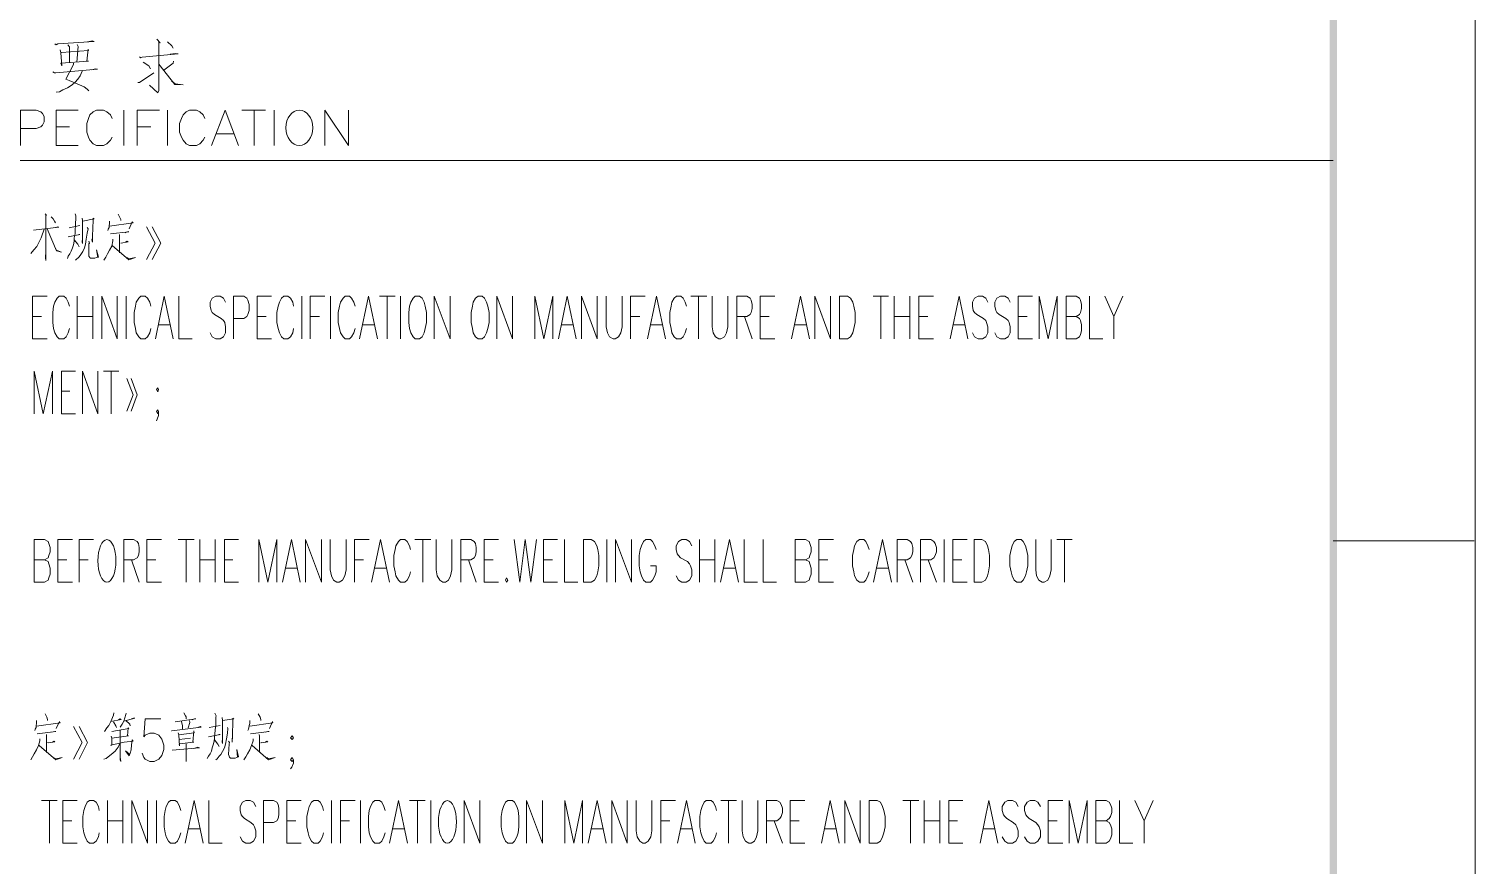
# Model space of a CAD drawing. Header units: millimetres. Extents: x 0 to 588, y 0 to 874.
# Drawn here: x 516.4 to 587.6, y 636.1 to 677.3 of the extents above; entities that cross this region are included whole.
import ezdxf

# ---------------------------------------------------------------- set-up
doc = ezdxf.new("R2010")
doc.units = ezdxf.units.MM
doc.layers.get('0').update_dxf_attribs({"lineweight": 18})

msp = doc.modelspace()

# ---------------------------------------------------------------- hatches: boundary and pattern name
for points in [[(580.453, 6.985), (580.813, 6.985), (580.453, 813.329)], [(580.813, 6.985), (580.453, 813.329), (580.813, 813.329)]]:
    msp.add_hatch(color=0).paths.add_polyline_path(points, flags=0)

# ---------------------------------------------------------------- linework, layer by layer
at = {"color": 0, "lineweight": 0}
for points in [[(587.608, 0), (587.608, 830.792)], [(517.694, 676.529), (517.758, 676.487), (517.842, 676.529), (519.62, 676.656), (519.536, 676.677), (519.303, 676.634)], [(518.329, 676.487), (518.414, 676.38), (518.414, 675.598)], [(518.795, 676.508), (518.837, 676.402), (518.774, 675.64)], [(522.711, 676.762), (522.88, 676.592), (522.817, 676.614), (522.817, 674.243), (522.753, 674.116), (522.351, 674.497)], [(523.24, 676.634), (523.452, 676.444), (523.515, 676.317)], [(517.948, 676.233), (517.991, 676.085), (518.033, 675.449), (517.991, 675.576), (519.345, 675.682), (519.261, 675.682), (519.324, 676.275), (519.345, 676.211), (518.012, 676.105)], [(521.864, 675.894), (521.928, 675.851), (521.991, 675.873), (523.769, 676.042), (523.621, 676.063), (523.367, 676.021)], [(522.034, 675.64), (522.309, 675.449), (522.393, 675.301)], [(523.536, 675.682), (523.515, 675.576), (523.049, 675.237)], [(517.588, 675.153), (517.673, 675.11), (517.737, 675.11), (519.79, 675.28), (519.684, 675.301), (519.515, 675.259)], [(519.028, 675.195), (518.943, 674.962), (518.816, 674.793), (518.689, 674.645), (518.541, 674.518), (518.308, 674.37), (518.075, 674.264), (517.927, 674.179), (517.758, 674.158)], [(518.605, 675.576), (518.605, 675.513), (518.223, 674.793), (518.393, 674.73), (518.795, 674.561), (519.134, 674.412), (519.282, 674.307), (519.366, 674.221)], [(521.779, 674.624), (521.864, 674.624), (522.563, 675.11)], [(522.817, 675.534), (523.6, 674.539), (524.002, 674.518), (523.621, 674.561), (523.431, 674.708)], [(516.001, 671.533), (516.001, 673.269), (516.763, 673.269), (516.996, 673.184), (517.081, 673.1), (517.165, 672.952), (517.165, 672.698), (517.081, 672.529), (516.996, 672.444), (516.763, 672.359), (516.001, 672.359)], [(517.758, 671.533), (517.758, 673.269), (518.837, 673.269)], [(520.51, 672.867), (520.425, 673.036), (520.255, 673.184), (520.086, 673.269), (519.747, 673.269), (519.578, 673.184), (519.409, 673.036), (519.345, 672.867), (519.261, 672.613), (519.261, 672.19), (519.345, 671.935), (519.409, 671.787), (519.578, 671.618), (519.747, 671.533), (520.086, 671.533), (520.255, 671.618), (520.425, 671.787), (520.51, 671.935)], [(521.081, 673.269), (521.081, 671.533)], [(521.737, 671.533), (521.737, 673.269), (522.838, 673.269)], [(523.24, 673.269), (523.24, 671.533)], [(525.082, 672.867), (524.997, 673.036), (524.827, 673.184), (524.658, 673.269), (524.319, 673.269), (524.15, 673.184), (524.002, 673.036), (523.917, 672.867), (523.833, 672.613), (523.833, 672.19), (523.917, 671.935), (524.002, 671.787), (524.15, 671.618), (524.319, 671.533), (524.658, 671.533), (524.827, 671.618), (524.997, 671.787), (525.082, 671.935)], [(525.399, 671.533), (526.076, 673.269), (526.732, 671.533)], [(526.902, 673.269), (528.066, 673.269)], [(527.495, 673.269), (527.495, 671.533)], [(528.489, 673.269), (528.489, 671.533)], [(530.987, 671.533), (530.987, 673.269), (532.151, 671.533), (532.151, 673.269)], [(517.758, 672.444), (518.414, 672.444)], [(521.737, 672.444), (522.414, 672.444)], [(525.653, 672.105), (526.479, 672.105)], [(517.758, 671.533), (518.837, 671.533)], [(455.02, 670.793), (580.623, 670.793)], [(517.207, 668.168), (517.271, 668.083), (517.25, 668.126), (517.25, 665.861), (517.229, 666.009), (517.25, 666.305)], [(517.504, 668.02), (517.61, 667.914), (517.673, 667.808), (517.716, 667.723)], [(518.689, 668.168), (518.731, 668.062), (518.731, 667.998), (518.71, 667.618), (518.689, 667.363), (518.689, 667.173), (518.647, 666.983), (518.647, 666.813), (518.605, 666.644), (518.562, 666.496), (518.499, 666.326), (518.435, 666.199), (518.351, 666.073), (518.308, 665.966)], [(519.028, 667.957), (519.049, 667.829), (519.049, 666.708), (519.028, 666.771), (519.049, 666.962)], [(519.07, 667.808), (519.62, 667.914), (519.578, 667.957), (519.578, 667.851), (519.536, 667.067), (519.536, 666.771), (519.515, 666.877), (519.536, 666.962)], [(520.383, 667.808), (520.383, 667.681), (520.361, 667.597), (520.361, 667.491), (520.319, 667.406), (520.298, 667.342)], [(520.806, 668.147), (520.89, 667.978), (520.933, 667.893), (520.933, 667.829)], [(517.165, 667.406), (517.038, 667.025), (517.017, 666.983), (516.932, 666.813), (516.805, 666.559), (516.657, 666.39), (516.509, 666.22)], [(516.636, 667.363), (517.885, 667.512), (517.842, 667.533), (517.716, 667.491)], [(517.313, 667.427), (517.779, 666.348), (518.012, 666.284), (517.779, 666.369), (517.694, 666.538)], [(518.351, 667.025), (518.922, 667.152), (518.88, 667.152), (518.859, 667.131)], [(518.393, 667.469), (518.922, 667.597)], [(519.282, 667.491), (519.324, 667.427), (519.282, 667.215), (519.24, 666.919), (519.197, 666.665), (519.155, 666.496), (519.07, 666.305), (518.964, 666.157), (518.88, 666.051), (518.71, 665.882)], [(520.383, 667.554), (521.547, 667.723), (521.504, 667.766), (521.356, 667.427)], [(520.425, 667.173), (521.335, 667.279), (521.293, 667.3), (521.144, 667.237)], [(520.869, 667.152), (520.869, 666.242)], [(522.203, 665.924), (522.626, 666.728), (522.203, 667.533)], [(522.478, 667.533), (522.901, 666.728), (522.478, 665.924)], [(518.647, 666.877), (518.816, 666.665), (518.88, 666.538)], [(519.366, 666.813), (519.388, 666.728), (519.366, 666.686), (519.366, 666.073), (519.409, 666.009), (519.43, 665.988), (519.663, 665.988), (519.747, 666.009), (519.832, 666.03), (519.747, 666.39), (519.811, 666.009)], [(520.552, 666.919), (520.552, 666.834), (520.488, 666.58), (520.383, 666.369), (520.277, 666.199), (520.192, 666.03), (520.107, 665.882)], [(520.488, 666.58), (520.51, 666.602), (521.335, 665.903), (521.653, 666.009), (521.335, 665.946), (521.229, 666.009)], [(520.933, 666.728), (520.954, 666.728), (521.293, 666.792), (521.25, 666.813), (521.166, 666.771)], [(516.594, 662.008), (516.594, 664.104), (517.313, 664.104)], [(518.414, 663.617), (518.351, 663.808), (518.245, 664.019), (518.139, 664.104), (517.906, 664.104), (517.8, 664.019), (517.694, 663.808), (517.631, 663.617), (517.588, 663.3), (517.588, 662.813), (517.631, 662.516), (517.694, 662.305), (517.8, 662.115), (517.906, 662.008), (518.139, 662.008), (518.245, 662.115), (518.351, 662.305), (518.414, 662.516)], [(518.795, 664.104), (518.795, 662.008)], [(519.557, 664.104), (519.557, 662.008)], [(520.001, 662.008), (520.001, 664.104), (520.764, 662.008), (520.764, 664.104)], [(521.208, 664.104), (521.208, 662.008)], [(522.414, 663.617), (522.372, 663.808), (522.245, 664.019), (522.139, 664.104), (521.928, 664.104), (521.822, 664.019), (521.695, 663.808), (521.653, 663.617), (521.589, 663.3), (521.589, 662.813), (521.653, 662.516), (521.695, 662.305), (521.822, 662.115), (521.928, 662.008), (522.139, 662.008), (522.245, 662.115), (522.372, 662.305), (522.414, 662.516)], [(522.647, 662.008), (523.071, 664.104), (523.515, 662.008)], [(523.79, 664.104), (523.79, 662.008), (524.447, 662.008)], [(526.097, 663.808), (525.992, 664.019), (525.822, 664.104), (525.611, 664.104), (525.441, 664.019), (525.336, 663.808), (525.336, 663.617), (525.378, 663.405), (525.441, 663.3), (525.547, 663.215), (525.886, 663.004), (525.992, 662.919), (526.055, 662.813), (526.097, 662.601), (526.097, 662.305), (525.992, 662.115), (525.822, 662.008), (525.611, 662.008), (525.441, 662.115), (525.336, 662.305)], [(526.479, 662.008), (526.479, 664.104), (526.986, 664.104), (527.135, 664.019), (527.198, 663.914), (527.262, 663.702), (527.262, 663.405), (527.198, 663.215), (527.135, 663.109), (526.986, 663.004), (526.479, 663.004)], [(527.643, 662.008), (527.643, 664.104), (528.362, 664.104)], [(529.442, 663.617), (529.399, 663.808), (529.294, 664.019), (529.167, 664.104), (528.955, 664.104), (528.849, 664.019), (528.743, 663.808), (528.68, 663.617), (528.616, 663.3), (528.616, 662.813), (528.68, 662.516), (528.743, 662.305), (528.849, 662.115), (528.955, 662.008), (529.167, 662.008), (529.294, 662.115), (529.399, 662.305), (529.442, 662.516)], [(529.844, 664.104), (529.844, 662.008)], [(530.267, 662.008), (530.267, 664.104), (530.987, 664.104)], [(531.262, 664.104), (531.262, 662.008)], [(532.469, 663.617), (532.405, 663.808), (532.299, 664.019), (532.193, 664.104), (531.982, 664.104), (531.876, 664.019), (531.749, 663.808), (531.707, 663.617), (531.643, 663.3), (531.643, 662.813), (531.707, 662.516), (531.749, 662.305), (531.876, 662.115), (531.982, 662.008), (532.193, 662.008), (532.299, 662.115), (532.405, 662.305), (532.469, 662.516)], [(532.68, 662.008), (533.125, 664.104), (533.569, 662.008)], [(533.675, 664.104), (534.437, 664.104)], [(534.056, 664.104), (534.056, 662.008)], [(534.712, 664.104), (534.712, 662.008)], [(536.363, 662.008), (536.363, 664.104), (537.146, 662.008), (537.146, 664.104)], [(539.454, 662.008), (539.454, 664.104), (540.216, 662.008), (540.216, 664.104)], [(541.316, 662.008), (541.316, 664.104), (541.761, 662.008), (542.205, 664.104), (542.205, 662.008)], [(542.481, 662.008), (542.904, 664.104), (543.348, 662.008)], [(543.624, 662.008), (543.624, 664.104), (544.385, 662.008), (544.385, 664.104)], [(544.83, 664.104), (544.83, 662.601), (544.894, 662.305), (544.999, 662.115), (545.169, 662.008), (545.274, 662.008), (545.444, 662.115), (545.55, 662.305), (545.613, 662.601), (545.613, 664.104)], [(546.037, 662.008), (546.037, 664.104), (546.756, 664.104)], [(546.862, 662.008), (547.307, 664.104), (547.751, 662.008)], [(548.788, 663.617), (548.725, 663.808), (548.619, 664.019), (548.513, 664.104), (548.301, 664.104), (548.174, 664.019), (548.068, 663.808), (548.026, 663.617), (547.963, 663.3), (547.963, 662.813), (548.026, 662.516), (548.068, 662.305), (548.174, 662.115), (548.301, 662.008), (548.513, 662.008), (548.619, 662.115), (548.725, 662.305), (548.788, 662.516)], [(549, 664.104), (549.783, 664.104)], [(549.381, 664.104), (549.381, 662.008)], [(550.058, 664.104), (550.058, 662.601), (550.101, 662.305), (550.206, 662.115), (550.376, 662.008), (550.481, 662.008), (550.651, 662.115), (550.757, 662.305), (550.82, 662.601), (550.82, 664.104)], [(551.265, 662.008), (551.265, 664.104), (551.751, 664.104), (551.921, 664.019), (551.963, 663.914), (552.027, 663.702), (552.027, 663.511), (551.963, 663.3), (551.921, 663.215), (551.751, 663.109), (551.265, 663.109)], [(552.408, 662.008), (552.408, 664.104), (553.127, 664.104)], [(553.953, 662.008), (554.397, 664.104), (554.842, 662.008)], [(555.096, 662.008), (555.096, 664.104), (555.879, 662.008), (555.879, 664.104)], [(557.975, 664.104), (558.736, 664.104)], [(558.356, 664.104), (558.356, 662.008)], [(559.012, 664.104), (559.012, 662.008)], [(559.774, 664.104), (559.774, 662.008)], [(560.218, 662.008), (560.218, 664.104), (560.938, 664.104)], [(561.763, 662.008), (562.208, 664.104), (562.631, 662.008)], [(563.626, 663.808), (563.52, 664.019), (563.351, 664.104), (563.139, 664.104), (562.97, 664.019), (562.864, 663.808), (562.864, 663.617), (562.906, 663.405), (562.97, 663.3), (563.076, 663.215), (563.414, 663.004), (563.52, 662.919), (563.562, 662.813), (563.626, 662.601), (563.626, 662.305), (563.52, 662.115), (563.351, 662.008), (563.139, 662.008), (562.97, 662.115), (562.864, 662.305)], [(564.727, 663.808), (564.621, 664.019), (564.452, 664.104), (564.24, 664.104), (564.071, 664.019), (563.965, 663.808), (563.965, 663.617), (564.007, 663.405), (564.071, 663.3), (564.176, 663.215), (564.515, 663.004), (564.621, 662.919), (564.663, 662.813), (564.727, 662.601), (564.727, 662.305), (564.621, 662.115), (564.452, 662.008), (564.24, 662.008), (564.071, 662.115), (563.965, 662.305)], [(565.108, 662.008), (565.108, 664.104), (565.827, 664.104)], [(566.145, 662.008), (566.145, 664.104), (566.589, 662.008), (567.034, 664.104), (567.034, 662.008)], [(567.478, 662.008), (567.478, 664.104), (567.965, 664.104), (568.135, 664.019), (568.177, 663.914), (568.24, 663.702), (568.24, 663.511), (568.177, 663.3), (568.135, 663.215), (567.965, 663.109), (567.478, 663.109)], [(568.621, 664.104), (568.621, 662.008), (569.278, 662.008)], [(569.383, 664.104), (569.828, 663.109), (569.828, 662.008)], [(570.272, 664.104), (569.828, 663.109)], [(516.594, 663.109), (517.038, 663.109)], [(518.795, 663.109), (519.557, 663.109)], [(527.643, 663.109), (528.087, 663.109)], [(530.267, 663.109), (530.712, 663.109)], [(546.037, 663.109), (546.481, 663.109)], [(551.646, 663.109), (552.027, 662.008)], [(552.408, 663.109), (552.852, 663.109)], [(559.012, 663.109), (559.774, 663.109)], [(560.218, 663.109), (560.663, 663.109)], [(565.108, 663.109), (565.552, 663.109)], [(567.965, 663.109), (568.135, 663.004), (568.177, 662.919), (568.24, 662.707), (568.24, 662.411), (568.177, 662.22), (568.135, 662.115), (567.965, 662.008), (567.478, 662.008)], [(522.795, 662.707), (523.346, 662.707)], [(532.85, 662.707), (533.4, 662.707)], [(542.629, 662.707), (543.179, 662.707)], [(547.031, 662.707), (547.582, 662.707)], [(554.122, 662.707), (554.673, 662.707)], [(561.933, 662.707), (562.483, 662.707)], [(516.594, 662.008), (517.313, 662.008)], [(527.643, 662.008), (528.362, 662.008)], [(552.408, 662.008), (553.127, 662.008)], [(560.218, 662.008), (560.938, 662.008)], [(565.108, 662.008), (565.827, 662.008)], [(516.678, 658.326), (516.678, 660.421), (517.123, 658.326), (517.567, 660.421), (517.567, 658.326)], [(518.012, 658.326), (518.012, 660.421), (518.71, 660.421)], [(519.049, 658.326), (519.049, 660.421), (519.811, 658.326), (519.811, 660.421)], [(520.086, 660.421), (520.848, 660.421)], [(520.467, 660.421), (520.467, 658.326)], [(521.229, 658.453), (521.547, 659.257), (521.229, 660.061)], [(521.441, 660.061), (521.737, 659.257), (521.441, 658.453)], [(518.012, 659.426), (518.435, 659.426)], [(518.012, 658.326), (518.71, 658.326)], [(522.69, 657.966), (522.732, 658.051), (522.795, 658.241), (522.795, 658.432), (522.753, 658.516), (522.69, 658.432), (522.753, 658.326), (522.795, 658.432)], [(516.678, 650.028), (516.678, 652.124), (517.186, 652.124), (517.356, 652.039), (517.398, 651.933), (517.462, 651.743), (517.462, 651.531), (517.398, 651.34), (517.356, 651.235), (517.186, 651.129), (516.678, 651.129)], [(517.842, 650.028), (517.842, 652.124), (518.562, 652.124)], [(518.88, 650.028), (518.88, 652.124), (519.599, 652.124)], [(521.081, 650.028), (521.081, 652.124), (521.568, 652.124), (521.737, 652.039), (521.801, 651.933), (521.843, 651.743), (521.843, 651.531), (521.801, 651.34), (521.737, 651.235), (521.568, 651.129), (521.081, 651.129)], [(522.224, 650.028), (522.224, 652.124), (522.944, 652.124)], [(523.769, 652.124), (524.552, 652.124)], [(524.15, 652.124), (524.15, 650.028)], [(524.827, 652.124), (524.827, 650.028)], [(525.59, 652.124), (525.59, 650.028)], [(526.034, 650.028), (526.034, 652.124), (526.732, 652.124)], [(527.727, 650.028), (527.727, 652.124), (528.172, 650.028), (528.616, 652.124), (528.616, 650.028)], [(528.891, 650.028), (529.336, 652.124), (529.759, 650.028)], [(530.034, 650.028), (530.034, 652.124), (530.818, 650.028), (530.818, 652.124)], [(531.241, 652.124), (531.241, 650.642), (531.304, 650.346), (531.41, 650.134), (531.58, 650.028), (531.686, 650.028), (531.855, 650.134), (531.961, 650.346), (532.024, 650.642), (532.024, 652.124)], [(532.447, 650.028), (532.447, 652.124), (533.167, 652.124)], [(533.273, 650.028), (533.717, 652.124), (534.162, 650.028)], [(535.199, 651.637), (535.157, 651.827), (535.03, 652.039), (534.924, 652.124), (534.712, 652.124), (534.606, 652.039), (534.48, 651.827), (534.437, 651.637), (534.374, 651.34), (534.374, 650.833), (534.437, 650.536), (534.48, 650.346), (534.606, 650.134), (534.712, 650.028), (534.924, 650.028), (535.03, 650.134), (535.157, 650.346), (535.199, 650.536)], [(535.411, 652.124), (536.194, 652.124)], [(535.813, 652.124), (535.813, 650.028)], [(536.469, 652.124), (536.469, 650.642), (536.511, 650.346), (536.639, 650.134), (536.787, 650.028), (536.914, 650.028), (537.062, 650.134), (537.168, 650.346), (537.231, 650.642), (537.231, 652.124)], [(537.676, 650.028), (537.676, 652.124), (538.163, 652.124), (538.332, 652.039), (538.395, 651.933), (538.438, 651.743), (538.438, 651.531), (538.395, 651.34), (538.332, 651.235), (538.163, 651.129), (537.676, 651.129)], [(538.819, 650.028), (538.819, 652.124), (539.538, 652.124)], [(540.3, 652.124), (540.576, 650.028), (540.851, 652.124), (541.126, 650.028), (541.401, 652.124)], [(541.74, 650.028), (541.74, 652.124), (542.438, 652.124)], [(542.777, 652.124), (542.777, 650.028), (543.433, 650.028)], [(544.872, 652.124), (544.872, 650.028)], [(545.296, 650.028), (545.296, 652.124), (546.079, 650.028), (546.079, 652.124)], [(547.285, 651.637), (547.222, 651.827), (547.116, 652.039), (547.01, 652.124), (546.777, 652.124), (546.672, 652.039), (546.566, 651.827), (546.502, 651.637), (546.46, 651.34), (546.46, 650.833), (546.502, 650.536), (546.566, 650.346), (546.672, 650.134), (546.777, 650.028), (547.01, 650.028), (547.116, 650.134), (547.222, 650.346), (547.285, 650.536), (547.285, 650.833), (547.01, 650.833)], [(549.042, 651.827), (548.936, 652.039), (548.767, 652.124), (548.555, 652.124), (548.386, 652.039), (548.28, 651.827), (548.28, 651.637), (548.322, 651.425), (548.386, 651.34), (548.492, 651.235), (548.831, 651.044), (548.936, 650.938), (548.979, 650.833), (549.042, 650.642), (549.042, 650.346), (548.936, 650.134), (548.767, 650.028), (548.555, 650.028), (548.386, 650.134), (548.28, 650.346)], [(549.423, 652.124), (549.423, 650.028)], [(550.185, 652.124), (550.185, 650.028)], [(550.46, 650.028), (550.905, 652.124), (551.349, 650.028)], [(551.625, 652.124), (551.625, 650.028), (552.281, 650.028)], [(552.556, 652.124), (552.556, 650.028), (553.212, 650.028)], [(554.143, 650.028), (554.143, 652.124), (554.651, 652.124), (554.821, 652.039), (554.863, 651.933), (554.927, 651.743), (554.927, 651.531), (554.863, 651.34), (554.821, 651.235), (554.651, 651.129), (554.143, 651.129)], [(555.308, 650.028), (555.308, 652.124), (556.027, 652.124)], [(557.784, 651.637), (557.721, 651.827), (557.615, 652.039), (557.509, 652.124), (557.297, 652.124), (557.17, 652.039), (557.064, 651.827), (557.022, 651.637), (556.958, 651.34), (556.958, 650.833), (557.022, 650.536), (557.064, 650.346), (557.17, 650.134), (557.297, 650.028), (557.509, 650.028), (557.615, 650.134), (557.721, 650.346), (557.784, 650.536)], [(557.996, 650.028), (558.44, 652.124), (558.885, 650.028)], [(559.16, 650.028), (559.16, 652.124), (559.647, 652.124), (559.816, 652.039), (559.88, 651.933), (559.922, 651.743), (559.922, 651.531), (559.88, 651.34), (559.816, 651.235), (559.647, 651.129), (559.16, 651.129)], [(560.303, 650.028), (560.303, 652.124), (560.811, 652.124), (560.959, 652.039), (561.023, 651.933), (561.086, 651.743), (561.086, 651.531), (561.023, 651.34), (560.959, 651.235), (560.811, 651.129), (560.303, 651.129)], [(561.467, 652.124), (561.467, 650.028)], [(561.89, 650.028), (561.89, 652.124), (562.61, 652.124)], [(565.976, 652.124), (565.976, 650.642), (566.018, 650.346), (566.124, 650.134), (566.293, 650.028), (566.399, 650.028), (566.568, 650.134), (566.674, 650.346), (566.737, 650.642), (566.737, 652.124)], [(567.013, 652.124), (567.775, 652.124)], [(567.394, 652.124), (567.394, 650.028)], [(587.566, 652.06), (580.623, 652.06)], [(517.186, 651.129), (517.356, 651.044), (517.398, 650.938), (517.462, 650.727), (517.462, 650.431), (517.398, 650.24), (517.356, 650.134), (517.186, 650.028), (516.678, 650.028)], [(517.842, 651.129), (518.287, 651.129)], [(518.88, 651.129), (519.324, 651.129)], [(521.462, 651.129), (521.843, 650.028)], [(522.224, 651.129), (522.668, 651.129)], [(524.827, 651.129), (525.59, 651.129)], [(526.034, 651.129), (526.457, 651.129)], [(529.061, 650.727), (529.611, 650.727)], [(532.447, 651.129), (532.892, 651.129)], [(533.442, 650.727), (533.993, 650.727)], [(538.057, 651.129), (538.438, 650.028)], [(538.819, 651.129), (539.263, 651.129)], [(541.74, 651.129), (542.184, 651.129)], [(549.423, 651.129), (550.185, 651.129)], [(550.63, 650.727), (551.18, 650.727)], [(554.651, 651.129), (554.821, 651.044), (554.863, 650.938), (554.927, 650.727), (554.927, 650.431), (554.863, 650.24), (554.821, 650.134), (554.651, 650.028), (554.143, 650.028)], [(555.308, 651.129), (555.752, 651.129)], [(558.165, 650.727), (558.715, 650.727)], [(559.541, 651.129), (559.922, 650.028)], [(560.684, 651.129), (561.086, 650.028)], [(561.89, 651.129), (562.335, 651.129)], [(517.842, 650.028), (518.562, 650.028)], [(522.224, 650.028), (522.944, 650.028)], [(526.034, 650.028), (526.732, 650.028)], [(538.819, 650.028), (539.538, 650.028)], [(541.74, 650.028), (542.438, 650.028)], [(555.308, 650.028), (556.027, 650.028)], [(561.89, 650.028), (562.61, 650.028)], [(516.784, 643.213), (516.784, 643.064), (516.763, 642.98), (516.763, 642.874), (516.721, 642.789), (516.699, 642.726)], [(516.784, 642.938), (517.948, 643.107), (517.927, 643.17), (517.758, 642.832)], [(517.207, 643.551), (517.292, 643.382), (517.335, 643.276), (517.335, 643.213)], [(518.605, 641.308), (519.028, 642.133), (518.605, 642.916)], [(518.88, 642.916), (519.303, 642.133), (518.88, 641.308)], [(520.594, 643.594), (520.573, 643.487), (520.446, 643.17), (520.34, 642.98), (520.255, 642.853), (520.129, 642.683)], [(520.446, 643.17), (520.954, 643.276), (520.912, 643.297), (520.827, 643.255)], [(520.573, 643.149), (520.7, 642.958), (520.721, 642.874)], [(521.208, 643.572), (521.187, 643.509), (521.081, 643.192), (520.996, 643.043), (520.912, 642.895)], [(521.081, 643.192), (521.631, 643.34), (521.568, 643.34), (521.462, 643.297)], [(521.187, 643.213), (521.377, 643.043), (521.399, 642.958)], [(522.901, 643.297), (522.139, 643.297), (522.076, 642.408), (522.139, 642.493), (522.372, 642.599), (522.584, 642.599), (522.817, 642.493), (522.965, 642.303), (523.049, 642.006), (523.049, 641.794), (522.965, 641.498), (522.817, 641.308), (522.584, 641.202), (522.372, 641.202), (522.139, 641.308), (522.076, 641.392), (521.991, 641.604)], [(523.431, 642.705), (523.452, 642.705), (524.891, 642.895), (524.849, 642.916), (524.722, 642.874)], [(523.621, 643.149), (524.637, 643.297), (524.573, 643.297), (524.447, 643.255)], [(523.917, 643.17), (523.981, 642.958), (523.981, 642.811)], [(524.044, 643.594), (524.129, 643.446), (524.15, 643.403), (524.15, 643.297)], [(524.319, 643.213), (524.341, 643.128), (524.256, 642.853)], [(525.568, 643.572), (525.632, 643.446), (525.611, 643.382), (525.611, 643.022), (525.59, 642.747), (525.568, 642.557), (525.547, 642.366), (525.526, 642.197), (525.484, 642.027), (525.441, 641.879), (525.399, 641.71), (525.336, 641.583), (525.251, 641.455), (525.187, 641.35)], [(525.293, 642.874), (525.822, 642.98)], [(525.928, 643.361), (525.949, 643.213), (525.949, 642.091), (525.928, 642.154), (525.949, 642.344)], [(525.949, 643.213), (526.5, 643.297), (526.457, 643.34), (526.457, 643.234), (526.436, 642.451), (526.415, 642.154), (526.415, 642.344)], [(527.283, 643.213), (527.283, 643.064), (527.262, 642.98), (527.24, 642.874), (527.219, 642.789), (527.198, 642.726)], [(527.283, 642.938), (528.426, 643.107), (528.405, 643.17), (528.256, 642.832)], [(527.706, 643.551), (527.791, 643.382), (527.833, 643.276), (527.833, 643.213)], [(516.953, 642.324), (516.953, 642.218), (516.89, 641.985), (516.784, 641.773), (516.678, 641.583), (516.509, 641.286)], [(516.827, 642.557), (517.737, 642.683), (517.694, 642.683), (517.546, 642.641)], [(517.271, 642.535), (517.271, 641.646)], [(517.335, 642.133), (517.356, 642.112), (517.694, 642.176), (517.652, 642.197), (517.567, 642.154)], [(520.488, 642.683), (521.335, 642.832), (521.293, 642.853), (521.271, 642.472), (521.314, 642.472), (520.488, 642.344), (520.467, 642.451), (520.488, 642.344), (520.488, 642.027), (520.446, 641.985), (520.446, 642.006), (521.102, 642.154), (521.547, 642.197), (521.504, 642.26), (521.462, 642.027), (521.441, 641.773), (521.399, 641.604), (521.356, 641.477), (521.166, 641.731), (521.377, 641.54)], [(520.912, 642.726), (520.912, 641.413), (520.933, 641.202), (520.912, 641.286), (520.912, 641.455)], [(523.769, 642.62), (523.79, 642.514), (523.833, 641.964), (523.812, 642.07), (524.531, 642.154), (524.489, 642.154), (524.531, 642.705), (524.552, 642.62), (523.79, 642.514)], [(523.812, 642.281), (524.362, 642.344)], [(525.251, 642.408), (525.822, 642.535), (525.78, 642.535), (525.759, 642.514)], [(525.547, 642.26), (525.716, 642.048), (525.78, 641.943)], [(526.182, 642.874), (526.203, 642.832), (526.182, 642.599), (526.14, 642.324), (526.097, 642.048), (526.034, 641.879), (525.949, 641.689), (525.865, 641.54), (525.78, 641.455), (525.674, 641.329), (525.611, 641.286)], [(526.246, 642.197), (526.288, 642.133), (526.267, 642.07), (526.246, 641.54), (526.267, 641.455), (526.288, 641.413), (526.33, 641.371), (526.563, 641.371), (526.648, 641.392), (526.732, 641.435), (526.648, 641.794), (526.69, 641.413)], [(527.452, 642.324), (527.452, 642.218), (527.367, 641.985), (527.283, 641.773), (527.177, 641.583), (527.092, 641.435), (526.986, 641.286)], [(527.325, 642.557), (528.235, 642.683), (528.172, 642.683), (528.045, 642.641)], [(527.749, 642.535), (527.77, 642.451), (527.77, 641.646)], [(527.833, 642.133), (527.854, 642.112), (528.172, 642.176), (528.13, 642.197), (528.066, 642.154)], [(516.89, 641.985), (516.911, 641.985), (517.737, 641.286), (518.054, 641.392), (517.737, 641.329), (517.631, 641.392)], [(520.912, 642.112), (520.806, 641.9), (520.658, 641.71), (520.467, 641.54), (520.319, 641.435), (520.213, 641.35), (520.107, 641.308)], [(523.473, 641.752), (524.806, 641.879), (524.722, 641.9), (524.531, 641.837)], [(524.15, 642.07), (524.15, 641.202), (524.15, 641.455)], [(527.389, 641.985), (527.41, 641.985), (528.214, 641.286), (528.532, 641.392), (528.214, 641.329), (528.13, 641.392)], [(529.294, 640.842), (529.357, 640.926), (529.442, 641.117), (529.442, 641.286), (529.378, 641.392), (529.294, 641.286), (529.378, 641.202), (529.442, 641.286)], [(517.038, 639.276), (517.8, 639.276)], [(517.419, 639.276), (517.419, 637.18)], [(518.075, 637.18), (518.075, 639.276), (518.795, 639.276)], [(519.875, 638.789), (519.832, 638.979), (519.726, 639.191), (519.599, 639.276), (519.388, 639.276), (519.282, 639.191), (519.176, 638.979), (519.112, 638.789), (519.07, 638.492), (519.07, 637.985), (519.112, 637.688), (519.176, 637.498), (519.282, 637.286), (519.388, 637.18), (519.599, 637.18), (519.726, 637.286), (519.832, 637.498), (519.875, 637.688)], [(520.277, 639.276), (520.277, 637.18)], [(521.039, 639.276), (521.039, 637.18)], [(521.483, 637.18), (521.483, 639.276), (522.245, 637.18), (522.245, 639.276)], [(522.69, 639.276), (522.69, 637.18)], [(523.896, 638.789), (523.833, 638.979), (523.727, 639.191), (523.621, 639.276), (523.388, 639.276), (523.282, 639.191), (523.177, 638.979), (523.113, 638.789), (523.071, 638.492), (523.071, 637.985), (523.113, 637.688), (523.177, 637.498), (523.282, 637.286), (523.388, 637.18), (523.621, 637.18), (523.727, 637.286), (523.833, 637.498), (523.896, 637.688)], [(524.108, 637.18), (524.552, 639.276), (524.997, 637.18)], [(525.272, 639.276), (525.272, 637.18), (525.928, 637.18)], [(527.579, 638.979), (527.473, 639.191), (527.304, 639.276), (527.092, 639.276), (526.923, 639.191), (526.817, 638.979), (526.817, 638.789), (526.86, 638.577), (526.923, 638.492), (527.029, 638.387), (527.346, 638.196), (527.473, 638.09), (527.516, 637.985), (527.579, 637.794), (527.579, 637.498), (527.473, 637.286), (527.304, 637.18), (527.092, 637.18), (526.923, 637.286), (526.817, 637.498)], [(527.96, 637.18), (527.96, 639.276), (528.447, 639.276), (528.616, 639.191), (528.68, 639.085), (528.722, 638.895), (528.722, 638.577), (528.68, 638.387), (528.616, 638.28), (528.447, 638.196), (527.96, 638.196)], [(529.103, 637.18), (529.103, 639.276), (529.823, 639.276)], [(530.923, 638.789), (530.86, 638.979), (530.754, 639.191), (530.648, 639.276), (530.437, 639.276), (530.331, 639.191), (530.204, 638.979), (530.162, 638.789), (530.098, 638.492), (530.098, 637.985), (530.162, 637.688), (530.204, 637.498), (530.331, 637.286), (530.437, 637.18), (530.648, 637.18), (530.754, 637.286), (530.86, 637.498), (530.923, 637.688)], [(531.304, 639.276), (531.304, 637.18)], [(531.749, 637.18), (531.749, 639.276), (532.469, 639.276)], [(532.744, 639.276), (532.744, 637.18)], [(533.95, 638.789), (533.887, 638.979), (533.781, 639.191), (533.675, 639.276), (533.442, 639.276), (533.337, 639.191), (533.231, 638.979), (533.167, 638.789), (533.125, 638.492), (533.125, 637.985), (533.167, 637.688), (533.231, 637.498), (533.337, 637.286), (533.442, 637.18), (533.675, 637.18), (533.781, 637.286), (533.887, 637.498), (533.95, 637.688)], [(534.162, 637.18), (534.606, 639.276), (535.051, 637.18)], [(535.157, 639.276), (535.919, 639.276)], [(535.538, 639.276), (535.538, 637.18)], [(536.194, 639.276), (536.194, 637.18)], [(537.845, 637.18), (537.845, 639.276), (538.607, 637.18), (538.607, 639.276)], [(540.914, 637.18), (540.914, 639.276), (541.697, 637.18), (541.697, 639.276)], [(542.798, 637.18), (542.798, 639.276), (543.242, 637.18), (543.666, 639.276), (543.666, 637.18)], [(543.941, 637.18), (544.385, 639.276), (544.83, 637.18)], [(545.105, 637.18), (545.105, 639.276), (545.867, 637.18), (545.867, 639.276)], [(546.312, 639.276), (546.312, 637.794), (546.354, 637.498), (546.481, 637.286), (546.629, 637.18), (546.756, 637.18), (546.904, 637.286), (547.031, 637.498), (547.074, 637.794), (547.074, 639.276)], [(547.518, 637.18), (547.518, 639.276), (548.238, 639.276)], [(548.344, 637.18), (548.788, 639.276), (549.212, 637.18)], [(550.27, 638.789), (550.206, 638.979), (550.101, 639.191), (549.995, 639.276), (549.762, 639.276), (549.656, 639.191), (549.55, 638.979), (549.487, 638.789), (549.444, 638.492), (549.444, 637.985), (549.487, 637.688), (549.55, 637.498), (549.656, 637.286), (549.762, 637.18), (549.995, 637.18), (550.101, 637.286), (550.206, 637.498), (550.27, 637.688)], [(550.481, 639.276), (551.244, 639.276)], [(550.862, 639.276), (550.862, 637.18)], [(551.519, 639.276), (551.519, 637.794), (551.582, 637.498), (551.688, 637.286), (551.857, 637.18), (551.963, 637.18), (552.133, 637.286), (552.238, 637.498), (552.302, 637.794), (552.302, 639.276)], [(552.725, 637.18), (552.725, 639.276), (553.233, 639.276), (553.381, 639.191), (553.445, 639.085), (553.508, 638.895), (553.508, 638.683), (553.445, 638.492), (553.381, 638.387), (553.233, 638.28), (552.725, 638.28)], [(553.889, 637.18), (553.889, 639.276), (554.609, 639.276)], [(555.434, 637.18), (555.858, 639.276), (556.302, 637.18)], [(556.577, 637.18), (556.577, 639.276), (557.34, 637.18), (557.34, 639.276)], [(559.435, 639.276), (560.218, 639.276)], [(559.816, 639.276), (559.816, 637.18)], [(560.493, 639.276), (560.493, 637.18)], [(561.255, 639.276), (561.255, 637.18)], [(561.7, 637.18), (561.7, 639.276), (562.398, 639.276)], [(563.245, 637.18), (563.668, 639.276), (564.113, 637.18)], [(565.108, 638.979), (565.002, 639.191), (564.832, 639.276), (564.6, 639.276), (564.452, 639.191), (564.324, 638.979), (564.324, 638.789), (564.388, 638.577), (564.452, 638.492), (564.557, 638.387), (564.875, 638.196), (565.002, 638.09), (565.044, 637.985), (565.108, 637.794), (565.108, 637.498), (565.002, 637.286), (564.832, 637.18), (564.6, 637.18), (564.452, 637.286), (564.324, 637.498)], [(566.208, 638.979), (566.081, 639.191), (565.933, 639.276), (565.7, 639.276), (565.552, 639.191), (565.425, 638.979), (565.425, 638.789), (565.489, 638.577), (565.552, 638.492), (565.658, 638.387), (565.976, 638.196), (566.081, 638.09), (566.145, 637.985), (566.208, 637.794), (566.208, 637.498), (566.081, 637.286), (565.933, 637.18), (565.7, 637.18), (565.552, 637.286), (565.425, 637.498)], [(566.589, 637.18), (566.589, 639.276), (567.309, 639.276)], [(567.626, 637.18), (567.626, 639.276), (568.071, 637.18), (568.515, 639.276), (568.515, 637.18)], [(568.939, 637.18), (568.939, 639.276), (569.447, 639.276), (569.595, 639.191), (569.659, 639.085), (569.722, 638.895), (569.722, 638.683), (569.659, 638.492), (569.595, 638.387), (569.447, 638.28), (568.939, 638.28)], [(570.103, 639.276), (570.103, 637.18), (570.759, 637.18)], [(570.865, 639.276), (571.309, 638.28), (571.309, 637.18)], [(571.754, 639.276), (571.309, 638.28)], [(518.075, 638.28), (518.52, 638.28)], [(520.277, 638.28), (521.039, 638.28)], [(529.103, 638.28), (529.548, 638.28)], [(531.749, 638.28), (532.193, 638.28)], [(547.518, 638.28), (547.963, 638.28)], [(553.106, 638.28), (553.508, 637.18)], [(553.889, 638.28), (554.334, 638.28)], [(560.493, 638.28), (561.255, 638.28)], [(561.7, 638.28), (562.123, 638.28)], [(566.589, 638.28), (567.034, 638.28)], [(569.447, 638.28), (569.595, 638.196), (569.659, 638.09), (569.722, 637.879), (569.722, 637.582), (569.659, 637.392), (569.595, 637.286), (569.447, 637.18), (568.939, 637.18)], [(524.277, 637.879), (524.827, 637.879)], [(534.331, 637.879), (534.882, 637.879)], [(544.11, 637.879), (544.661, 637.879)], [(548.513, 637.879), (549.063, 637.879)], [(555.583, 637.879), (556.133, 637.879)], [(563.393, 637.879), (563.943, 637.879)], [(518.075, 637.18), (518.795, 637.18)], [(529.103, 637.18), (529.823, 637.18)], [(553.889, 637.18), (554.609, 637.18)], [(561.7, 637.18), (562.398, 637.18)], [(566.589, 637.18), (567.309, 637.18)]]:
    msp.add_lwpolyline(points, dxfattribs=at)
for points in [[(535.432, 664.104), (535.326, 664.019), (535.22, 663.808), (535.157, 663.617), (535.115, 663.3), (535.115, 662.813), (535.157, 662.516), (535.22, 662.305), (535.326, 662.115), (535.432, 662.008), (535.644, 662.008), (535.771, 662.115), (535.876, 662.305), (535.919, 662.516), (535.982, 662.813), (535.982, 663.3), (535.919, 663.617), (535.876, 663.808), (535.771, 664.019), (535.644, 664.104)], [(538.522, 664.104), (538.395, 664.019), (538.289, 663.808), (538.247, 663.617), (538.184, 663.3), (538.184, 662.813), (538.247, 662.516), (538.289, 662.305), (538.395, 662.115), (538.522, 662.008), (538.734, 662.008), (538.84, 662.115), (538.946, 662.305), (539.009, 662.516), (539.073, 662.813), (539.073, 663.3), (539.009, 663.617), (538.946, 663.808), (538.84, 664.019), (538.734, 664.104)], [(556.323, 662.008), (556.323, 664.104), (556.705, 664.104), (556.853, 664.019), (556.98, 663.808), (557.022, 663.617), (557.086, 663.3), (557.086, 662.813), (557.022, 662.516), (556.98, 662.305), (556.853, 662.115), (556.705, 662.008)], [(522.753, 659.405), (522.795, 659.511), (522.753, 659.596), (522.69, 659.511)], [(543.708, 650.028), (543.708, 652.124), (544.089, 652.124), (544.259, 652.039), (544.364, 651.827), (544.428, 651.637), (544.47, 651.34), (544.47, 650.833), (544.428, 650.536), (544.364, 650.346), (544.259, 650.134), (544.089, 650.028)], [(562.949, 650.028), (562.949, 652.124), (563.33, 652.124), (563.499, 652.039), (563.605, 651.827), (563.647, 651.637), (563.711, 651.34), (563.711, 650.833), (563.647, 650.536), (563.605, 650.346), (563.499, 650.134), (563.33, 650.028)], [(565.044, 652.124), (564.917, 652.039), (564.811, 651.827), (564.769, 651.637), (564.706, 651.34), (564.706, 650.833), (564.769, 650.536), (564.811, 650.346), (564.917, 650.134), (565.044, 650.028), (565.256, 650.028), (565.362, 650.134), (565.467, 650.346), (565.531, 650.536), (565.595, 650.833), (565.595, 651.34), (565.531, 651.637), (565.467, 651.827), (565.362, 652.039), (565.256, 652.124)], [(539.919, 650.24), (539.877, 650.134), (539.919, 650.028), (539.983, 650.134)], [(529.378, 642.281), (529.442, 642.366), (529.378, 642.472), (529.294, 642.366)], [(539.983, 639.276), (539.877, 639.191), (539.771, 638.979), (539.708, 638.789), (539.665, 638.492), (539.665, 637.985), (539.708, 637.688), (539.771, 637.498), (539.877, 637.286), (539.983, 637.18), (540.216, 637.18), (540.322, 637.286), (540.427, 637.498), (540.491, 637.688), (540.533, 637.985), (540.533, 638.492), (540.491, 638.789), (540.427, 638.979), (540.322, 639.191), (540.216, 639.276)], [(557.784, 637.18), (557.784, 639.276), (558.165, 639.276), (558.334, 639.191), (558.44, 638.979), (558.504, 638.789), (558.567, 638.492), (558.567, 637.985), (558.504, 637.688), (558.44, 637.498), (558.334, 637.286), (558.165, 637.18)]]:
    msp.add_lwpolyline(points, close=True, dxfattribs=at)
for centre, major_axis, ratio in [((529.728, 672.401), (0, 0.868), 0.768137), ((520.255, 651.076), (0, 1.048), 0.424242), ((537.019, 638.228), (0, 1.048), 0.424242)]:
    msp.add_ellipse(centre, major_axis=major_axis, ratio=ratio, dxfattribs=at)

doc.saveas('drawing.dxf')
